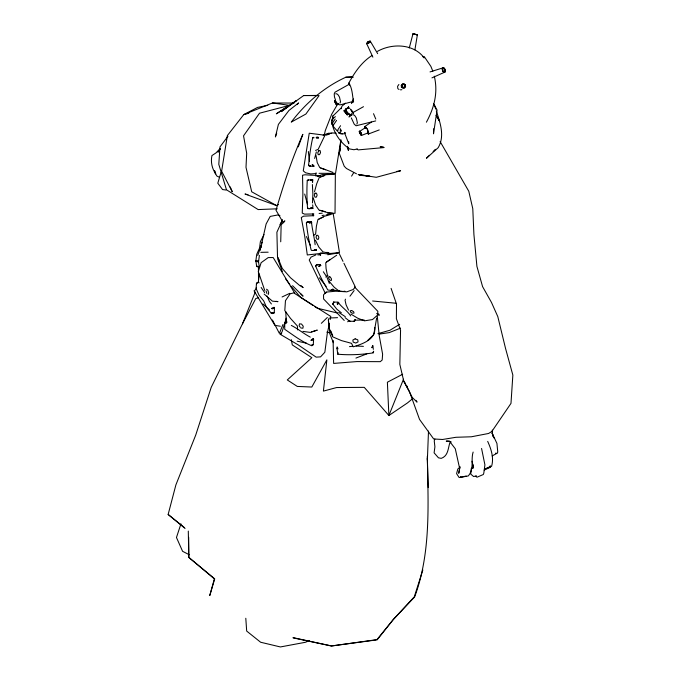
<?xml version="1.0" encoding="UTF-8"?>
<svg xmlns="http://www.w3.org/2000/svg" width="681" height="681" viewBox="0 0 681 681"><rect width="100%" height="100%" fill="white"/><g stroke="black" fill="none" stroke-linecap="round" stroke-linejoin="round"><path stroke-width="1.02" d="M258.431 266.884L258.525 279.985M433.559 128.752L433.516 133.816L437.066 110.041L433.508 103.546M320.955 265.488L318.989 266.543L319.006 265.53L320.359 264.611L317.21 264.483L315.805 265.394L315.72 266.314C319.21 274.503 323.237 282.411 327.867 290.012L331.766 290.472L333.111 289.561L331.068 290.166L331.766 290.472M280.725 241.798L281.142 224.858L284.862 220.84L283.279 222.764L276.018 210.284C283.543 184.491 291.945 158.928 302.841 134.336L298.295 146.858M350.332 115.242L350.323 114.621L351.439 115.251L348.961 116.979L350.332 115.242L348.221 113.327L350.323 114.621L351.439 114.604L351.439 115.251L350.332 115.242L348.17 113.965L345.761 111.258L345.599 109.343L348.425 107.445L348.502 106.517L349.191 108.568L348.425 107.445L345.599 109.343L347.242 114.936L348.221 113.327L345.582 109.973L348.425 107.445L343.956 110.858L347.242 114.936M427.319 456.176C428.051 503.208 431.286 552.053 414.644 596.948L393.286 619.531L376.916 639.646M431.958 77.872L444.872 72.118L442.599 70.986L442.25 69.258L442.735 67.938L443.893 67.955L445.008 69.07L444.872 72.118L443.714 72.101L442.599 70.986L442.735 67.938L430.034 71.914M308.263 222.585L308.289 221.785L311.455 221.717C312.17 229.471 314.316 236.997 315.141 244.743M428.247 487.596L427.379 460.067L428.494 431.073M314.035 166.104L312.545 165.713L312.196 164.93L314.035 166.104L310.51 166.351L308.978 165.96L308.629 165.185C309.378 156.009 310.706 146.917 312.673 137.92L313.251 137.281M331.885 122.452L331.817 123.814L333.298 125.806L331.817 123.814L332.634 123.414L332.677 124.751M285.799 311.762L286.199 321.755L284.726 322.947L284.735 329.315C293.426 335.256 302.117 341.922 311.838 345.786L313.303 344.56L313.609 339.129L312.945 338.448L311.081 340.27L312.145 340.313L313.609 339.129L311.081 340.27M286.105 323.56L286.199 321.755L287.178 322.104M444.872 72.118L444.693 69.317L443.893 67.955L445.357 70.798L443.714 72.101L442.914 70.739L442.25 69.258L443.867 68.492L442.735 67.938M271.489 308.493L274.469 308.135L272.451 308.868L271.489 308.493L274.085 307.267L274.469 308.135L274.256 312.834L272.23 313.618L271.268 313.243L266.586 307.437L263.717 300.934L259.01 295.128L256.124 288.633L256.499 282.913L258.533 282.164L259.103 282.853M357.091 149.011L357.559 149.462L357.091 149.011L353.958 149.735L349.404 148.901C341.343 143.248 334.984 134.881 332.49 125.295M372.873 57.153L366.71 43.703L367.927 42.145L370.251 41.132L377.666 53.671M337.776 131.671L337.946 129.628L340.551 125.721M307.242 180.618L309.293 179.92L307.71 179.878L307.242 180.618C306.722 189.752 306.825 198.869 307.531 207.994L307.991 208.675L312.026 208.565M312.392 184.551L312.894 194.238L312.468 202.929M312.57 182.619L312.707 179.733L311.055 179.648L310.613 180.499L312.749 180.686M348.17 113.965L346.876 111.99L346.765 112.646L344.944 112.101L345.829 110.611M372.907 352.639L373.605 351.234L373.435 352.843C361.9 354.656 349.43 355.269 337.819 354.205L337.98 352.537M286.148 322.454L286.352 320.393M332.337 124.895L332.541 122.903L335.197 119.056M336.959 348.476L337.138 346.91L337.98 348.902L336.959 348.476L337.819 354.205M258.312 282.138L259.333 274.094M260.908 247.578L262.134 242.215M264.049 234.613L260.38 241.619L259.546 248.088L256.72 254.345L255.86 260.823L256.609 266.016L257.069 266.705L259.265 266.943L258.525 261.802L259.41 255.384M315.635 175.953L316.078 172.795M374.771 327.399C376.099 339.513 362.513 343.948 353.277 346.799L351.498 343.326L341.445 340.594L332.754 336.865L328.974 327.646L328.378 319.806L329.195 318.01M472.427 468.341L472.912 464.961M340.909 139.673L335.537 173.366L319.023 173.314M459.981 466.638L458.747 473.329L459.913 467.268L457.819 469.013L456.593 473.635L459.139 477.551L466.17 476.053M260.653 246.42L260.048 250.25L261.325 245.415L257.733 255.409M379.24 129.926L368.642 133.919L367.51 129.424L365.348 126.726L364.641 126.675L365.042 128.3L364.641 126.675L371.4 122.061M414.899 49.858L417.402 34.722L412.924 34.05L409.264 47.985M376.636 318.07L373.758 334.618L367.91 340.194M256.124 288.633L256.286 287.688M340.202 148.237L339.291 153.336L344.228 166.241L346.425 168.479L356.452 173.791M368.642 133.919L367.51 129.424L365.348 126.726L365.425 127.636L359.193 131.688L361.466 135.442L367.859 132.957L368.642 133.919L367.936 133.868L367.859 132.957M312.851 208.514L313.005 207.782L310.868 207.782L311.328 208.471L312.851 208.514L310.868 207.782M348.263 107.658L348.502 106.517M329.323 323.696L327.195 334.039L324.846 352.239L320.547 356.87L316.154 357.133L298.082 344.824L280.206 334.294L282.07 331.86L286.233 318.138M330.174 319.559L330.813 316.461L293.732 292.881L290.157 293.8L285.458 300.687L284.803 310.596L290.481 318.385L297.384 326.003L297.606 329.936M340.159 149.233L339.291 153.336L340.926 140.678M473.133 452.065C470.631 459.93 474.444 469.09 468.281 475.942L461.514 477.185L460.45 476.7M484.165 470.086L489.835 467.515L490.014 466.698L484.685 469.192L491.588 466.323C494.091 457.862 491.18 449.12 487.69 441.39M350.689 315.941C347.259 310.57 341.641 307.352 338.014 302.177L337.197 303.615L337.47 304.56L338.014 302.177L333.775 302.058L332.89 303.496L333.06 304.373L336.823 309.217L341.334 312.783M489.835 467.515L490.252 465.693M352.954 112.493L350.426 109.088L353.371 113.455M324.13 135.63L325.322 130.488L331.613 114.408L337.682 104.031M261.802 243.049L266.135 223.93L270.212 216.413L278.248 214.881L279.934 215.656M331.656 122.554L332.813 117.839L333 118.732L332.447 116.494L333.332 115.668M332.09 120.707L332.813 117.839L332.09 119.584M401.577 87.091L402.675 84.555L403.901 84.453L405.553 86.555L404.591 87.917L402.939 88.062L401.577 87.091L401.432 85.423L402.394 84.061L404.046 83.916L405.408 84.878L405.553 86.555L404.046 83.916L403.901 84.453L402.394 84.061L402.675 84.555L401.432 85.423L403.084 87.517L404.301 87.415L405.016 86.402L404.591 87.917L404.301 87.415L402.939 88.062L403.084 87.517L401.577 87.091L402.071 86.802M314.648 158.46L316.342 151.897M185.079 528.439L168.147 514.47L175.894 484.881L195.745 435.014L211.204 387.37L242.479 323.807L255.801 298.499L258.618 297.793M402.207 87.474L402.616 85.976L401.603 85.261M314.511 191.787L316.656 183.904L319.372 177.213L326.182 174.668L335.35 174.302L335.026 213.289L327.587 213.23M221.104 172.157L217.801 183.198L222.551 189.565L225.947 190.016M268.246 294.49L268.714 292.83L267.863 290.191L266.535 289.204M309.625 222.993L309.923 222.049L311.455 221.717L309.625 222.993L311.779 222.713M434.844 439.007L434.24 440.956L434.912 446.779L434.103 452.831L438.462 457.811L441.228 458.364C448.055 455.998 447.979 448.992 449.69 443.288L451.077 442.02M422.85 569.946L414.286 596.828L393.286 619.531L377.163 639.842L331.477 645.971L293.094 637.876M180.95 523.834L176.464 537.496L182.593 551.312L189.199 554.709M276.716 133.093L275.396 136.966L278.393 124.393L288.957 110.45L298.593 102.942L297.197 104.533M345.471 299.155L345.063 300.295L346.067 304.782L348.519 310.059M282.913 324.565L279.389 333.418L272.443 320.01M242.479 323.807L255.264 292.047M403.501 379.215L388.885 415.512L364.258 387.361L336.627 387.54L323.407 391.107L326.863 359.857L311.821 387.038L297.299 386.433L287.288 379.947L311.847 357.687L292.277 344.892L291.34 339.691M306.365 222.959L306.714 222.117L308.289 221.785L306.365 222.959C307.352 232.051 308.936 241.04 311.14 249.918L311.702 250.48L314.92 250.438L316.435 250.114L316.461 249.408L314.35 249.876L314.92 250.438M282.479 220.006L276.895 232.212L277.507 256.95L282.274 268.442L290.489 277.754L299.759 285.552L303.156 287.595L300.883 285.509M339.981 103.112L340.517 101.809L339.496 97.128L338.21 94.991L336.814 93.791L335.699 93.842M356.835 124.087L357.38 122.793L356.359 118.111L355.065 115.974L353.677 114.774L352.562 114.825M371.843 55.621C361.585 62.201 354.58 72.424 348.902 82.971C352.469 88.7 352.358 95.621 353.558 102.048L353.388 100.567L351.439 103.248L352.877 101.784L353.379 98.915M426.408 122.197C434.257 107.641 438.206 92.744 434.308 76.195M259.478 266.509L259.265 266.943L256.609 266.016M495.666 453.537L495.972 452.908M333.639 124.725L336.559 120.409M286.199 321.755L285.126 323.824L284.726 322.947M280.01 224.594L282.504 219.98M355.371 319.917L353.907 321.347L355.141 319.483L354.563 321.347L349.6 321.219L345.088 317.635M334.839 100.456L336.601 102.652L336.661 103.648L335.963 104.125L334.533 100.992L334.839 100.456L337.112 104.21L336.806 104.738L335.963 104.125L334.839 100.456L336.329 102.635L336.806 104.738L338.551 103.938M361.781 134.906L361.33 134.344L361.466 135.442L361.27 133.348L359.508 131.152L359.704 133.238L361.466 135.442L361.27 133.348L359.508 131.152M336.806 104.738L335.035 102.542L335.18 101.205M361.126 134.693L360.581 134.293L360.632 134.821L359.849 131.901L360.343 131.765L361.27 133.348M351.583 176.141L353.635 172.787M220.176 148.705L217.963 152.178L220.261 149.011M398.896 84.478L397.593 86.325L397.73 87.832M318.989 266.543L320.359 264.611M349.966 296.201L354.129 290.591M227.956 136.26L219.963 146.892L218.797 164.325L226.475 189.786L258.15 209.578L277.252 208.803M316.256 137.758L316.827 137.009L318.333 137.4L318.35 138.396L316.256 137.758L318.333 137.4L316.58 137.536M337.47 304.56L338.823 302.798M401.39 87.543L402.616 85.976L401.126 85.568M315.72 266.314L317.21 264.483L317.397 265.173M341.241 107.836L332.447 116.494M326.369 291.834L323.526 294.882L323.594 298.976L344.211 320.445M219.989 148.722L215.996 152.902L211.936 155.574C210.574 161.942 211.97 168.582 215.732 173.893L214.617 170.778L214.992 172.787L216.83 176.004L219.325 177.256M370.2 41.796L366.71 43.703L367.731 42.043L369.179 41.286L370.251 41.132L369.23 42.792L366.71 43.703L367.731 42.043L369.179 41.286L370.2 41.796L367.783 43.55L367.17 43.371M345.888 113.523L346.765 112.646M429.422 155.277L426.459 158.264L438.198 147.675C445.016 136.115 440.181 122.682 436.308 111.012M433.133 151.557L435.355 149.318M321.338 323.33L327.323 317.491M336.695 255.213L325.722 262.679L326.08 268.612L327.493 275.652L325.731 277.039M345.386 103.137L341.888 106.253L341.181 108.739M326.837 276.265L327.944 275.345M412.226 399.015L407.417 402.965L388.885 415.512L387.387 382.22L402.667 374.235M256.388 283.909L258.533 282.164M333.537 118.085L335.384 116.647M256.158 289.229L254.056 290.83L274.886 325.356L280.351 326.242M311.404 345.284L313.303 344.56L311.626 345.352M288.744 106.202L281.27 111.624L303.692 95.544L317.142 95.434M290.404 104.993L296.218 100.771L276.333 113.829L289.561 105.359L272.485 102.976L243.73 114.638L227.36 135.587L221.623 171.212L232.255 191.719L230.221 186.926M347.65 321.781L349.004 320.836M326.574 261.887L330.311 259.452M331.068 290.166L332.941 288.948M248.037 194.723L244.981 194.008L276.656 205.628L278.393 204.547M399.636 324.326L390.026 330.225L377.895 333.664M313.405 235.422L315.626 234.068L316.401 226.186L317.933 219.495L324.173 216.354L330.77 214.481M404.906 85.168L405.408 84.878M401.194 86.793L402.616 85.976L402.718 87.211M349.327 84.206L334.95 92.224L334.218 93.969L334.456 96.923L335.597 100.294M351.805 113.199L363.492 106.687M345.582 109.973L343.956 110.858L345.761 111.258M492.167 455.921L497.513 453.035L497.734 451.707L496.934 443.433L491.971 432.895L493.887 437.909L492.559 434.546L492.286 430.086M282.079 296.967L289.757 293.332M318.921 219.129L323.407 217.026M315.831 254.915L311.064 257.095L309.225 260.04L325.229 293.222L327.178 292.004L339.461 290.881L333.239 290.174L343.173 291.485L344.884 291.17M280.206 334.294L281.687 333.673M476.538 475.866L473.635 476.547L470.758 474.104L471.269 468.426L473.176 467.685M315.575 150.424L318.18 149.352L325.092 134.932L332.192 132.906L336.167 133.238M309.242 640.702L305.343 642.302L280.385 646.95L260.636 642.243L246.675 631.066L245.798 618.271M400.53 328.114L389.217 332.617L379.172 334.116M350.323 114.621L351.847 114.042M355.925 358.078L366.787 353.899M377.41 51.39C391.967 43.124 413.512 43.61 424.186 57.885L422.68 56.497L424.246 56.583L430.852 66.338L432.835 71.199M345.59 132.735C343.513 136.251 332.609 130.114 342.466 133.868M323.152 135.196L328.548 133.221L331.732 133.297M310.613 180.499L312.707 179.733L310.144 179.869M320.606 252.966L326.318 253.826L336.95 253.145L339.41 252.268L333.222 213.732L326.122 214.873M320.385 177.111L324.284 175.758M345.599 109.343L346.152 108.739M311.498 331.919L317.286 330.106L310.281 332.405L302.943 331.4M248.786 113.233L243.73 114.638L257.563 107.411L267.735 105.351M352.809 101.529L340.73 104.738L339.223 104.806L337.342 103.18M375.708 120.912L356.078 125.781L354.205 124.163L351.311 117.907M326.156 135.076L329.187 134.268M289.561 105.359L259.495 113.216L243.543 135.825L246.684 153.199L246.003 167.339L251.698 191.787L276.656 205.628M396.487 171.493L400.598 170.761L376.261 177.298L358.129 174.489L369.774 176.234L359.193 175.238M327.714 254.762L338.866 252.847L343.003 261.368M322.062 215.519L324.088 215.196M322.922 253.204L307.293 254.966L304.765 236.469L301.274 217.554L303.573 216.166L313.83 215.664M375.878 639.791L331.477 645.971L293.162 637.646M318.836 176.285L316.954 176.524L322.275 174.617L332.949 174.098M349.472 346.646L352.29 346.297M312.673 137.92L314.103 137.749M313.83 213.97L304.543 214.132L302.245 213.076L302.883 194.281L302.543 175.238L304.901 174.787L320.513 175.689M319.1 213.476L322.266 213.187M400.377 89.832L401.875 89.705M383.726 147.607L358.027 149.897M315.907 173.544L310.723 173.927L305.59 172.787L303.266 170.863L309.242 133.221L323.994 135.102M449.358 440.93L446.242 441.109L450.822 441.799M336.95 253.145L330.268 253.443L322.981 251.893L318.853 247.109L315.448 240.231M330.242 317.967L337.546 317.669M260.832 252.336L268.161 252.191M352.63 77.14L345.607 77.328C323.867 87.389 305.709 103.078 291.272 122.095L305.888 114.042L319.083 95.612L303.692 95.544M356.393 320.147L364.19 320.01M314.316 250.14L316.435 250.114L314.35 249.876M317.814 254.89L320.785 254.847M349.6 321.219L350.247 321.211M272.485 102.976L294.107 103.078M255.86 260.823L258.525 261.802L256.328 261.513L255.86 260.823L258.686 260.891M356.146 346.008L363.407 346.365M413.673 34.152L412.924 34.05L414.644 34.288M372.618 301.002L395.814 303.232M300.857 328.004L302.909 328.216L303.241 326.233L301.53 324.045L299.478 323.833L299.138 325.816L300.287 327.272M416.21 34.527L414.116 34.237L417.402 34.722L414.457 34.263M326.667 252.345L328.438 252.583M415.87 34.51L417.172 34.697L414.116 34.237M332.6 213.213L326.003 212.234L318.946 209.995L315.558 205.024L313.26 197.984M383.905 147.394L380.168 146.696L383.82 147.36M276.043 301.325L278.001 301.64L272.417 301.155L264.134 294.081M312.196 164.93L313.609 165.228M297.154 341.181L306.373 343.173M326.786 332.149L329.791 332.83M319.942 210.344L325.135 211.57M337.708 313.09L317.21 308.178L314.571 306.459M332.941 172.412L319.747 167.552L317.21 162.546L316.044 155.489M320.725 168.147L325.671 169.748M307.531 207.994L309.54 208.718M310.281 337.121C303.666 333.673 297.972 328.795 291.315 325.416M350.911 314.111L357.729 318.197L364.497 320.836L372.498 319.576L377.538 315.133L377.861 311.345L354.52 286.914M308.629 165.185L310.51 166.351L310.476 165.687M338.772 312.434L345.301 316.656M312.817 305.318L300.525 297.325L291.017 286.088M475.5 476.189L477.023 477.211L483.323 474.504L483.791 473.21L484.915 464.876L481.569 448.464M397.789 88.59L399.015 89.466M376.695 313.49L379.223 315.329L378.61 313.796M168.147 514.47L184.551 527.715M262.934 303.93L269.463 309.889M337.095 130.812L333.613 126.836M292.575 285.714L303.062 296.167L300.415 293.511M339.666 133.442L338.763 132.472L341.062 133.902L340.313 132.94M329.008 281.134L334.158 287.195L339.427 291.391L346.85 291.843L353.201 289.502L355.337 287.007L343.922 263.258M364.641 126.675L365.425 127.636M264.611 292.592L261.138 287.459M368.251 132.293L368.813 132.991M334.533 100.992L334.975 101.554M336.661 103.648L337.112 104.21M359.193 131.688L359.645 132.25M271.438 303.981L269.446 301.513L267.02 295.98M351.907 110.892L353.55 112.969M319.38 277.805L326.131 286.36M449.741 441.552L455.283 448.753L459.539 467.983M285.603 278.87L289.817 284.488M323.339 271.762L325.927 275.652M405.391 383.675L403.722 381.037L399.841 364.403L400.556 330.149L396.385 318.691L396.504 303.998L391.098 288.378M406.497 385.429L407.613 387.183M415.938 400.351L417.053 402.113L412.328 397.525L403.722 381.037L409.383 391.337L419.539 419.419L433.678 438.973L442.599 439.483L455.964 437.287L471.354 436.785L488.583 433.474L491.852 431.465L510.988 403.373L512.853 375.078L505.515 348.331L497.794 316.588L491.478 302.441L482.582 286.624L476.913 266.382L473.908 234.409L472.784 208.684L468.783 191.25L440.122 141.563M436.291 115.225L439.356 120.843L436.121 115.523M294.711 293.17L273.192 257.554L268.212 257.58L261.129 262.687L258.32 271.634L264.713 290.395M277.507 256.95L279.491 260.593M306.45 236.554L310.298 245.296M266.918 293.511L266.067 290.864M375.784 119.081L373.529 113.693M492.559 434.546L493.35 436.538M330.889 331.102L332.728 335.852M326.957 277.21L329.332 283.492M277.771 259.112L282.309 271.532M352.358 100.252L352.877 101.784M344.382 132.327L348.757 143.751L348.689 141.776M434.469 105.112L435.695 109.045M304.696 194.042L307.378 203.985M319.951 253.23L320.479 255.281M348.902 82.971L349.319 84.819M347.676 147.053L348.417 150.441L347.531 146.296M472.044 461.233L473.542 468.009L473.159 465.089M372.924 346.518L373.333 349.344M349.31 83.405L349.523 85.031M328.378 319.806L330.03 334.465L333.426 342.713L333.298 340.806M308.348 151.497L309.463 161.457M312.681 204.87L312.894 206.811M312.937 213.791L313.166 215.886M366.395 127.73L366.463 128.394M377.291 316.256L379.172 335.341L382.611 354.188L382.194 359.994L380.304 361.662L356.921 361.577L333.63 363.416L333.12 341.096M427.319 457.998L427.379 460.067M188.296 531.095L188.807 557.407L214.362 578.876L209.765 595.543L214.728 578.841L188.807 557.407L188.688 537.352M340.406 129.041L340.253 131.484L341.53 130.965L340.406 129.041M372.788 345.573L372.609 347.131L371.732 347.633L372.788 345.573M316.469 235.388L316.103 237.397L317.099 239.312L318.461 239.201L318.827 237.192L317.831 235.277L316.469 235.388M333.775 302.058L333.06 304.373L333.775 302.058M315.031 193.208L314.307 195.226L314.997 197.184L316.401 197.124L317.125 195.115L316.444 193.157L315.031 193.208M332.439 119.652L331.817 120.988L332.975 119.796L332.439 119.652M318.793 150.714L317.789 152.706L318.163 154.664L319.542 154.638L320.538 152.646L320.172 150.68L318.793 150.714M355.176 338.849L352.869 339.989L353.158 342.092L355.754 343.054L358.061 341.913L357.772 339.81L355.176 338.849M273.873 312.409L271.268 313.243L274.256 312.834L273.873 312.409M351.677 310.553L350.162 310.791L350.587 312.145L352.537 313.277L354.052 313.047L353.626 311.685L351.677 310.553M329.842 276.792L328.565 276.903L328.77 278.699L330.242 280.385L331.519 280.274L331.324 278.469L329.842 276.792M352.996 77.123L345.607 77.328L352.92 77.183M414.388 34.28L412.924 34.05L414.388 34.28"/></g></svg>
